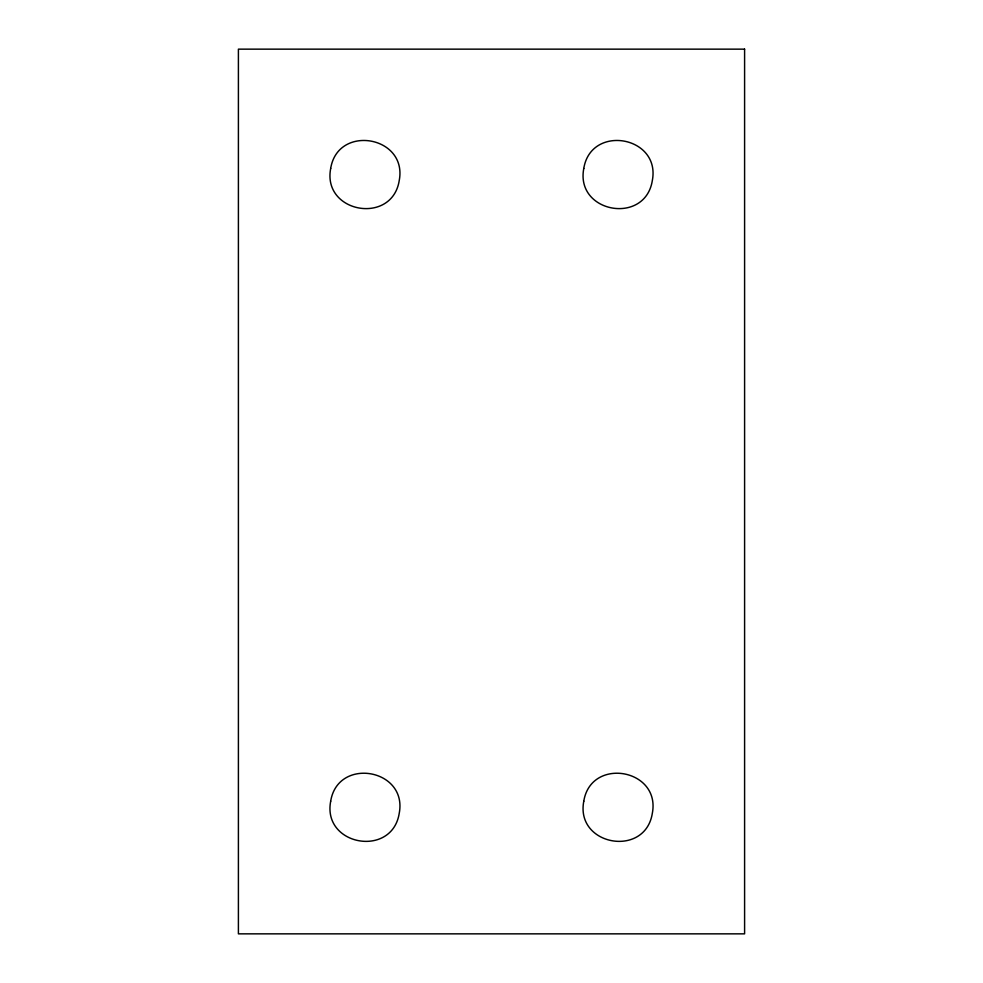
<?xml version="1.0" encoding="UTF-8"?>
<svg xmlns="http://www.w3.org/2000/svg" width="983" height="983" viewBox="0 0 983 983"><rect width="100%" height="100%" fill="white"/><g stroke="black" fill="none" stroke-linecap="round" stroke-linejoin="round"><path stroke-width="1.47" d="M330.681 168.498C322.08 212.967 392.082 225.316 399.221 180.589C407.81 136.109 337.808 123.772 330.681 168.498M330.681 801.256C322.08 845.724 392.082 858.073 399.221 813.346C407.81 768.866 337.808 756.529 330.681 801.256M583.779 168.498C575.19 212.967 645.192 225.316 652.319 180.589C660.92 136.109 590.918 123.772 583.779 168.498M583.779 801.256C575.19 845.724 645.192 858.073 652.319 813.346C660.92 768.866 590.918 756.529 583.779 801.256M744.598 49.15L238.402 49.15L238.402 933.85L744.598 933.85L744.598 49.15"/></g></svg>
